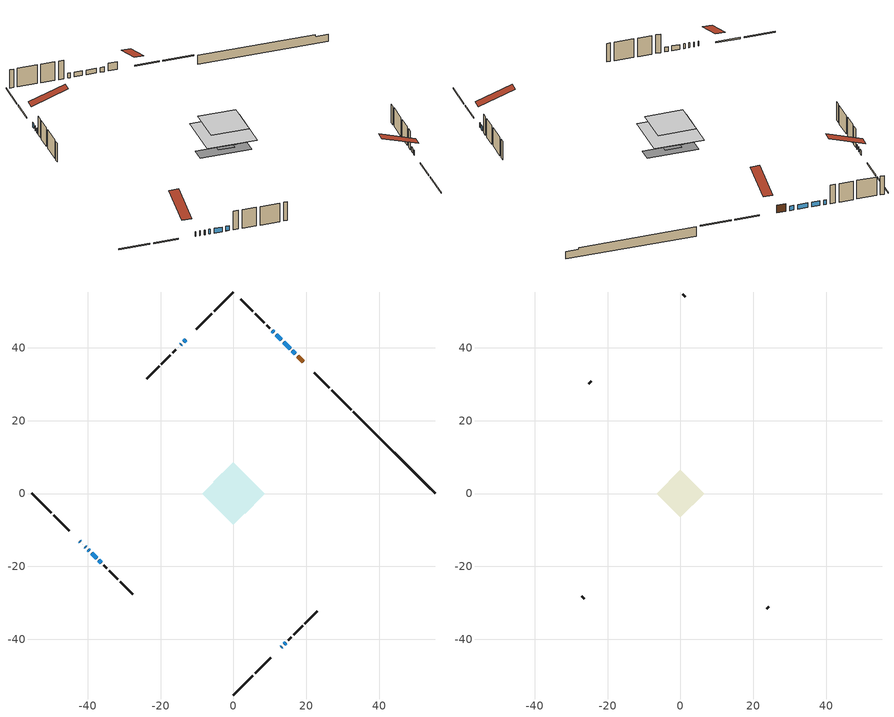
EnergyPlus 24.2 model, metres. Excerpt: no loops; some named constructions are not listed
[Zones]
conditioned space
 floor outside (Floor1 construction): -3.2,0 0,3.2 3.2,0 0,-3.2 z0.87
 floor adiabatic (AdiabaticFloorConstruction): -8.64,0 0,8.64 8.64,0 0,-8.64 z3.31
 floor foundation (Slab1 construction): -5.6,3.21 -3.21,5.6 5.6,-3.21 3.21,-5.6 z-1.53
 floor foundation (Slab2 construction): -2.87,0 0,2.87 2.87,0 0,-2.87 z0
 wall outside (RimJoist1 construction): 0,-55.36 5.31,-50.05 / -55.36,0 -50.05,-5.31 / 0,55.36 -5.31,50.05 / 32.28,23.07 26.98,28.38 z0.87:1.17
 wall outside (RimJoist2 construction): 5.96,-49.39 10.17,-45.19 / -49.39,-5.96 -45.19,-10.17 / -5.96,49.39 -10.17,45.19 / 26.32,29.04 22.12,33.24 z0.87:1.17
 wall outside (AdiabaticWallConstruction 1): 19.13,36.22 17.58,37.77 z0.87:2.9
 wall outside (AdiabaticWallConstruction): -42.2,-13.15 -42.13,-13.22 / -41.48,-13.88 -41.37,-13.99 / -40.71,-14.64 -40.56,-14.8 / -13.15,42.2 -13.64,41.72 / -14.29,41.06 -14.46,40.89 / 16.93,38.43 16.19,39.17 / -15.12,40.24 -15.21,40.15 / 13.15,-42.2 13.24,-42.11 / -39.9,-15.45 -39.63,-15.73 / 15.53,39.83 13.79,41.56 / 13.14,42.22 11.74,43.62 / -38.97,-16.38 -37.62,-17.73 / 13.9,-41.46 14.37,-40.98 / 11.08,44.28 10.59,44.76 / -36.97,-18.39 -36.36,-19 z0.87:2.09
 wall outside (Wall1 construction): 15.03,-40.33 15.89,-39.47 / -35.7,-19.65 -34.84,-20.52 / -15.86,39.49 -16.73,38.63 / 9.94,45.42 9.08,46.28 z0.87:5.75
 wall outside (Wall2 construction): 16.55,-38.81 18.97,-36.39 / -34.18,-21.17 -31.76,-23.59 / -17.38,37.97 -19.8,35.55 / 8.42,46.94 6,49.36 z0.87:5.75
 wall outside (Wall3 construction): 19.62,-35.73 23.01,-32.35 / -31.11,-24.25 -27.72,-27.63 / -20.46,34.9 -23.84,31.51 / 5.34,50.01 1.96,53.4 z0.87:5.75
 wall foundation (FoundationWall1 construction): 32.94,22.41,-1.53 32.94,22.41,0.87 53.11,2.24,0.87 53.11,2.24,0.37 55.36,0,0.37 55.36,0,-1.53
 window (WindowConstruction 10): -42.2,-13.15 -42.13,-13.22 z0.87:2.09
 window (WindowConstruction 6): -41.48,-13.88 -41.37,-13.99 z0.87:2.09
 window (WindowConstruction 7): -40.71,-14.64 -40.56,-14.8 z0.87:2.09
 window (WindowConstruction 8): -13.15,42.2 -13.64,41.72 z0.87:2.09
 window (WindowConstruction 9): -14.29,41.06 -14.46,40.89 z0.87:2.09
 window (WindowConstruction 12): 16.93,38.43 16.19,39.17 z0.87:2.09
 window (WindowConstruction 13): -15.12,40.24 -15.21,40.15 z0.87:2.09
 window (WindowConstruction 14): 13.15,-42.2 13.24,-42.11 z0.87:2.09
 window (WindowConstruction 11): -39.9,-15.45 -39.63,-15.73 z0.87:2.09
 window (WindowConstruction): 15.53,39.83 13.79,41.56 z0.87:2.09
 window (WindowConstruction 1): 13.14,42.22 11.74,43.62 z0.87:2.09
 window (WindowConstruction 2): -38.97,-16.38 -37.63,-17.73 z0.87:2.09
 window (WindowConstruction 3): 13.9,-41.46 14.37,-40.98 z0.87:2.09
 window (WindowConstruction 4): 11.08,44.28 10.59,44.76 z0.87:2.09
 window (WindowConstruction 5): -36.97,-18.39 -36.36,-19 z0.87:2.09
 door (Door): 19.13,36.22 17.58,37.77 z0.87:2.9
 ceiling adiabatic (AdiabaticFloorConstruction): 0,-8.64 8.64,0 0,8.64 -8.64,0 z3.31
attic - vented
 floor to conditioned space (Floor2 construction Reversed): -6.52,0 0,6.52 6.52,0 0,-6.52 z5.75
 wall outside (Wall4 construction): 23.67,-31.69 24.31,-31.05 / -27.06,-28.29 -26.42,-28.93 / -24.5,30.85 -25.14,30.21 / 1.3,54.06 0.66,54.7 z0.87:5.75
 roof outside (Roof1 construction): 12.5,-42.86,5.75 6.15,-36.51,8.74 4.48,-38.18,8.74 10.82,-44.53,5.75; -42.86,-12.5,5.75 -36.51,-6.15,8.74 -38.18,-4.48,8.74 -44.53,-10.82,5.75; -12.5,42.86,5.75 -6.15,36.51,8.74 -4.48,38.18,8.74 -10.82,44.53,5.75; 19.79,35.57,5.75 13.44,29.22,8.74 15.11,27.55,8.74 21.46,33.9,5.75
[Material] Roughness=Rough; Thermal Absorptance=0.9
Name | Thickness {m} | Conductivity {W/m-K} | Density {kg/m3} | Specific Heat {J/kg-K} | Solar Absorptance | Visible Absorptance
ceiling loosefill ins | 0.169333 | 0.0480833 | 16.02 | 1046.75 | 0.7 | 0.7
ceiling stud and cavity | 0.1397 | 0.129424 | 65.682 | 1177.47 | 0.7 | 0.7
gypsum board | 0.0127 | 0.160291 | 801 | 837.4 | 0.6 | 0.6
[Construction]
Floor2 construction: ceiling loosefill ins, ceiling stud and cavity, gypsum board
[EnergyManagementSystem:Program]
fridge_schedule_program: Set Tin = fridge_tin_s*(9.0/5.0)+32.0; Set fridge_schedule_act = 0; If (Hour == 0); Set fridge_schedule_act = (-0.487+0.019*Tin); ElseIf (Hour == 1); Set fridge_schedule_act = (-0.34+0.016*Tin); ElseIf (Hour == 2); Set fridge_schedule_act = (-0.37+0.017*Tin); ElseIf (Hour == 3); Set fridge_schedule_act = (-0.361+0.016*Tin); ElseIf (Hour == 4); Set fridge_schedule_act = (-0.515+0.018*Tin); ElseIf (Hour == 5); Set fridge_schedule_act = (-0.684+0.021*Tin); ElseIf (Hour == 6); Set fridge_schedule_act = (-0.471+0.019*Tin); ElseIf (Hour == 7); Set fridge_schedule_act = (-0.159+0.015*Tin); ElseIf (Hour == 8); Set fridge_schedule_act = (-0.079+0.015*Tin); ElseIf (Hour == 9); Set fridge_schedule_act = (-0.417+0.019*Tin); ElseIf (Hour == 10); Set fridge_schedule_act = (-0.411+0.018*Tin); ElseIf (Hour == 11); Set fridge_schedule_act = (-0.386+0.018*Tin); ElseIf (Hour == 12); Set fridge_schedule_act = (-0.24+0.016*Tin); ElseIf (Hour == 13); Set fridge_schedule_act = (-0.314+0.017*Tin); ElseIf (Hour == 14); Set fridge_schedule_act = (-0.16+0.015*Tin); ElseIf (Hour == 15); Set fridge_schedule_act = (-0.121+0.015*Tin); ElseIf (Hour == 16); Set fridge_schedule_act = (-0.469+0.02*Tin); ElseIf (Hour == 17); Set fridge_schedule_act = (-0.412+0.02*Tin); ElseIf (Hour == 18); Set fridge_schedule_act = (-0.091+0.017*Tin); ElseIf (Hour == 19); Set fridge_schedule_act = (0.077+0.014*Tin); ElseIf (Hour == 20); Set fridge_schedule_act = (-0.118+0.016*Tin); ElseIf (Hour == 21); Set fridge_schedule_act = (-0.247+0.017*Tin); ElseIf (Hour == 22); Set fridge_schedule_act = (-0.445+0.019*Tin); ElseIf (Hour == 23); Set fridge_schedule_act = (-0.544+0.02*Tin); EndIf
infil_program: Set p_m = 0.14; Set p_s = 0.22; Set s_m = 270; Set s_s = 370; Set z_m = 9.99744; Set z_s = 5.020870977343942; Set f_t = (((s_m/z_m)^p_m)*((z_s/s_s)^p_s)); Set Tdiff = tin_s-tout_s; Set dT = @Abs Tdiff; Set c = 0.0553; Set Cs = 0.0963; Set Cw = 0.149; Set n = 0.65; Set sft = (f_t*0.54); Set temp1 = ((c*Cw)*((sft*site_vw_s)^(2*n)))^2; Set Qinf = (((c*Cs*(dT^n))^2)+temp1)^0.5; Set Qinf = (@Max Qinf 0); Set mech_vent_house_fan_sensible_load_act = 0.0; Set mech_vent_house_fan_latent_load_act = 0.0; Set OASupInPb = out_pb_s; Set OASupInTemp = tout_s; Set OASupInW = out_wt_s; Set OASupRho = (@RhoAirFnPbTdbW OASupInPb OASupInTemp OASupInW); Set OASupCp = (@CpAirFnW OASupInW); Set OASupInEnth = (@HFnTdbW OASupInTemp OASupInW); Set ZoneTemp = tin_s; Set ZoneW = win_s; Set ZoneCp = (@CpAirFnW ZoneW); Set ZoneAirEnth = (@HFnTdbW ZoneTemp ZoneW); Set mech_vent_house_fan_cfis_act = 0.0; Set QWHV_cfis_sup = 0.0; Set QWHV_cfis_suppl_sup = 0.0; Set QWHV_cfis_suppl_exh = 0.0; Set Qrange = 0; Set Qrange = Qrange + 0.075 * mech_vent_range_fan_0_sch_s; Set Qbath = 0; Set Qbath = Qbath + 0.066 * mech_vent_bath_fan_0_sch_s; Set Qbath = Qbath + 0.066 * mech_vent_bath_fan_1_sch_s; Set Qbath = Qbath + 0.066 * mech_vent_bath_fan_2_sch_s; Set Qdryer = 0; Set Qdryer = Qdryer + 0.00308 * clothes_dryer_exhaust_0_sch_s; Set QWHV_sup = 0.0; Set QWHV_exh = 0.0; Set Qsupply = QWHV_sup + QWHV_cfis_sup + QWHV_cfis_suppl_sup; Set Qexhaust = Qrange + Qbath + Qdryer + QWHV_exh + QWHV_cfis_suppl_exh; Set Qfan = (@Max Qexhaust Qsupply); Set Qducts = 0; If Qducts < 0; Set Qsupply = Qsupply - Qducts; Else; Set Qexhaust = Qexhaust + Qducts; EndIf; Set Qfan_with_ducts = (@Max Qexhaust Qsupply); Set Qimb = (@Abs (Qsupply - Qexhaust)); If Qinf + Qimb > 0; Set Qtot = Qfan_with_ducts + (Qinf^2) / (Qinf + Qimb); Else; Set Qtot = Qfan_with_ducts; EndIf; Set Qinf_adj = Qtot - Qfan; Set infil_flow_act = Qinf_adj; Set infil_program_Qinf = Qinf_adj; Set infil_program_Qfan = Qfan; Set Qload = Qfan; Set Effectiveness_Sens = 0.0; Set Effectiveness_Lat = 0.0; Set Fan_MFR = Qload * OASupRho; Set ZoneInEnth = OASupInEnth; Set ZoneInTemp = OASupInTemp; Set FanTotalToCond = Fan_MFR * (ZoneInEnth - ZoneAirEnth); Set FanSensToCond = Fan_MFR * ZoneCp * (ZoneInTemp - ZoneTemp); Set FanLatToCond = FanTotalToCond - FanSensToCond; Set mech_vent_house_fan_sensible_load_act = mech_vent_house_fan_sensible_load_act + FanSensToCond; Set mech_vent_house_fan_latent_load_act = mech_vent_house_fan_latent_load_act + FanLatToCond
natural_vent_program: Set Tin = tin_s; Set Tout = tout_s; Set Wout = out_wt_s; Set Pbar = out_pb_s; Set Phiout = (@RhFnTdbWPb Tout Wout Pbar); Set MaxHR = 0.0115; Set Tnvsp = (htg_sp_s + clg_sp_s) / 2; Set NVavail = natural_vent_s; Set ClgSsnAvail = cool_season; Set Qnv = 0; Set Qwhf = 0; Set whole_house_fan_mix_act = 0; Set whole_house_fan_act = 0; If ((Wout < MaxHR) && (Tin > Tout) && (Tin > Tnvsp) && (ClgSsnAvail > 0)); Set WHF_Flow = 0; Set Adj = (Tin-Tnvsp)/(Tin-Tout); Set Adj = (@Min Adj 1); Set Adj = (@Max Adj 0); If (WHF_Flow > 0); Set Qwhf = WHF_Flow*Adj; Set whole_house_fan_mix_act = WHF_Flow*Adj; Set WHF_W = 0; Set whole_house_fan_act = WHF_W*Adj; ElseIf (NVavail > 0); Set NVArea = 0.0; Set Cs = 0.00018467036813072106; Set Cw = 3.181227535464022e-05; Set Tdiff = Tin-Tout; Set dT = (@Abs Tdiff); Set Vwind = site_vw_s; Set SGNV = NVArea*Adj*((((Cs*dT)+(Cw*(Vwind^2)))^0.5)/1000); Set MaxNV = 2.6350005622464003; Set Qnv = (@Min SGNV MaxNV); EndIf; EndIf; Set natural_vent_flow_act = Qnv; Set whole_house_fan_flow_act = Qwhf; Set natural_vent_program_Qnv = Qnv; Set natural_vent_program_Qwhf = Qwhf
total_airflows_program: Set total_infil_flow_rate = 0; Set total_mechvent_flow_rate = 0; Set total_natvent_flow_rate = 0; Set total_whf_flow_rate = 0; Set total_infil_flow_rate = total_infil_flow_rate + (infil_program_Qinf * 1); Set total_mechvent_flow_rate = total_mechvent_flow_rate + (infil_program_Qfan * 1); Set total_natvent_flow_rate = total_natvent_flow_rate + (natural_vent_program_Qnv * 1); Set total_whf_flow_rate = total_whf_flow_rate + (natural_vent_program_Qwhf * 1)
total_loads_program: Set loads_htg_tot = 0; Set loads_clg_tot = 0; If htg_load_cond > 0; Set loads_htg_tot = loads_htg_tot + (htg_load_cond - clg_load_cond) * 1.0; EndIf; Set loads_htg_tot = (@Max loads_htg_tot 0); If clg_load_cond > 0; Set loads_clg_tot = loads_clg_tot + (clg_load_cond - htg_load_cond) * 1.0; EndIf; Set loads_clg_tot = (@Max loads_clg_tot 0)
unit_heater_supply_fan_disaggregate_program: Set unit_heater_supply_fan_primary_htg = 0; If unit_heater_htg_coil_s > 0; Set unit_heater_supply_fan_primary_htg = unit_heater_supply_fan_s; EndIf
unmet_hours_program: Set htg_unmet_hours = 0; Set clg_unmet_hours = 0; Set unit_htg_unmet_hours = 0; If ((DayOfYear >= 1) && (DayOfYear <= 365)); Set unit_htg_unmet_hours = unit_htg_unmet_hours + conditioned_space_htg_unmet_s; If unit_htg_unmet_hours > htg_unmet_hours; Set htg_unmet_hours = unit_htg_unmet_hours; EndIf; EndIf; Set unit_clg_unmet_hours = 0; If ((DayOfYear >= 1) && (DayOfYear <= 365)); Set unit_clg_unmet_hours = unit_clg_unmet_hours + conditioned_space_clg_unmet_s; If unit_clg_unmet_hours > clg_unmet_hours; Set clg_unmet_hours = unit_clg_unmet_hours; EndIf; EndIf
water_heater_EC_adj: If WarmupFlag == 0; Set dhw_e_cons = water_heater_energy + water_heater_on_cycle_parasitic + water_heater_off_cycle_parasitic; Set water_heater_ec_adj_act = 0.0 * dhw_e_cons / 1; EndIf
[EnergyManagementSystem:ProgramCallingManager]
central_ac_and_furnace_supply_fan_disaggregate_program_calling_manager: EndOfSystemTimestepBeforeHVACReporting; central_ac_and_furnace_supply_fan_disaggregate_program
central_ac_and_furnace_supply_fan_disaggregate_program_calling_manager 1: EndOfSystemTimestepBeforeHVACReporting; central_ac_and_furnace_supply_fan_disaggregate_program_1
component_loads_program_calling_manager: EndOfZoneTimestepAfterZoneReporting; component_loads_program
fridge_schedule_program_calling_manager: BeginZoneTimestepAfterInitHeatBalance; fridge_schedule_program
infil_program_calling_manager: BeginZoneTimestepAfterInitHeatBalance; infil_program
natural_vent_program_calling_manager: BeginZoneTimestepAfterInitHeatBalance; natural_vent_program
total_airflows_program_calling_manager: EndOfZoneTimestepAfterZoneReporting; total_airflows_program
total_loads_program_calling_manager: EndOfZoneTimestepAfterZoneReporting; total_loads_program
unit_heater_supply_fan_disaggregate_program_calling_manager: EndOfSystemTimestepBeforeHVACReporting; unit_heater_supply_fan_disaggregate_program
unmet_hours_program_calling_manager: EndOfZoneTimestepBeforeZoneReporting; unmet_hours_program
water_heater_EC_adj_ProgramManager: EndOfSystemTimestepBeforeHVACReporting; water_heater_EC_adj
[EnergyManagementSystem:OutputVariable] Type of Data in Variable=Summed
Name | EMS Variable | Update Frequency | EMS Program or Subroutine | Units
central ac and furnace supply fan disaggregate clg | central_ac_and_furnace_supply_fan_clg | SystemTimestep | central_ac_and_furnace_supply_fan_disaggregate_program | J
central ac and furnace supply fan disaggregate htg primary | central_ac_and_furnace_supply_fan_primary_htg | SystemTimestep | central_ac_and_furnace_supply_fan_disaggregate_program_1 | J
unit heater supply fan disaggregate htg primary | unit_heater_supply_fan_primary_htg | SystemTimestep | unit_heater_supply_fan_disaggregate_program | J
loads_htg_tot_peakload_outvar; loads_htg_tot_annual_outvar; Energy Management System Output Variable 1; Energy Management System Output Variable 45 | loads_htg_tot | ZoneTimestep | total_loads_program | J
loads_clg_tot_peakload_outvar; loads_clg_tot_annual_outvar; Energy Management System Output Variable 2; Energy Management System Output Variable 46 | loads_clg_tot | ZoneTimestep | total_loads_program | J
htg_unmet_hours_annual_outvar; Energy Management System Output Variable 3 | htg_unmet_hours | ZoneTimestep | unmet_hours_program | hr
clg_unmet_hours_annual_outvar; Energy Management System Output Variable 4 | clg_unmet_hours | ZoneTimestep | unmet_hours_program | hr
loads_htg_roofs_annual_outvar; Energy Management System Output Variable 5 | loads_htg_roofs | ZoneTimestep | component_loads_program | J
loads_htg_ceilings_annual_outvar; Energy Management System Output Variable 6 | loads_htg_ceilings | ZoneTimestep | component_loads_program | J
loads_htg_walls_annual_outvar; Energy Management System Output Variable 7 | loads_htg_walls | ZoneTimestep | component_loads_program | J
loads_htg_rim_joists_annual_outvar; Energy Management System Output Variable 8 | loads_htg_rim_joists | ZoneTimestep | component_loads_program | J
loads_htg_foundation_walls_annual_outvar; Energy Management System Output Variable 9 | loads_htg_foundation_walls | ZoneTimestep | component_loads_program | J
loads_htg_doors_annual_outvar; Energy Management System Output Variable 10 | loads_htg_doors | ZoneTimestep | component_loads_program | J
loads_htg_windows_conduction_annual_outvar; Energy Management System Output Variable 11 | loads_htg_windows_conduction | ZoneTimestep | component_loads_program | J
loads_htg_windows_solar_annual_outvar; Energy Management System Output Variable 12 | loads_htg_windows_solar | ZoneTimestep | component_loads_program | J
loads_htg_skylights_conduction_annual_outvar; Energy Management System Output Variable 13 | loads_htg_skylights_conduction | ZoneTimestep | component_loads_program | J
loads_htg_skylights_solar_annual_outvar; Energy Management System Output Variable 14 | loads_htg_skylights_solar | ZoneTimestep | component_loads_program | J
loads_htg_floors_annual_outvar; Energy Management System Output Variable 15 | loads_htg_floors | ZoneTimestep | component_loads_program | J
loads_htg_slabs_annual_outvar; Energy Management System Output Variable 16 | loads_htg_slabs | ZoneTimestep | component_loads_program | J
loads_htg_internal_mass_annual_outvar; Energy Management System Output Variable 17 | loads_htg_internal_mass | ZoneTimestep | component_loads_program | J
loads_htg_infil_annual_outvar; Energy Management System Output Variable 18 | loads_htg_infil | ZoneTimestep | component_loads_program | J
loads_htg_natvent_annual_outvar; Energy Management System Output Variable 19 | loads_htg_natvent | ZoneTimestep | component_loads_program | J
loads_htg_mechvent_annual_outvar; Energy Management System Output Variable 20 | loads_htg_mechvent | ZoneTimestep | component_loads_program | J
loads_htg_whf_annual_outvar; Energy Management System Output Variable 21 | loads_htg_whf | ZoneTimestep | component_loads_program | J
loads_htg_ducts_annual_outvar; Energy Management System Output Variable 22 | loads_htg_ducts | ZoneTimestep | component_loads_program | J
loads_htg_intgains_annual_outvar; Energy Management System Output Variable 23 | loads_htg_intgains | ZoneTimestep | component_loads_program | J
loads_htg_lighting_annual_outvar; Energy Management System Output Variable 24 | loads_htg_lighting | ZoneTimestep | component_loads_program | J
loads_clg_roofs_annual_outvar; Energy Management System Output Variable 25 | loads_clg_roofs | ZoneTimestep | component_loads_program | J
loads_clg_ceilings_annual_outvar; Energy Management System Output Variable 26 | loads_clg_ceilings | ZoneTimestep | component_loads_program | J
loads_clg_walls_annual_outvar; Energy Management System Output Variable 27 | loads_clg_walls | ZoneTimestep | component_loads_program | J
loads_clg_rim_joists_annual_outvar; Energy Management System Output Variable 28 | loads_clg_rim_joists | ZoneTimestep | component_loads_program | J
loads_clg_foundation_walls_annual_outvar; Energy Management System Output Variable 29 | loads_clg_foundation_walls | ZoneTimestep | component_loads_program | J
loads_clg_doors_annual_outvar; Energy Management System Output Variable 30 | loads_clg_doors | ZoneTimestep | component_loads_program | J
loads_clg_windows_conduction_annual_outvar; Energy Management System Output Variable 31 | loads_clg_windows_conduction | ZoneTimestep | component_loads_program | J
loads_clg_windows_solar_annual_outvar; Energy Management System Output Variable 32 | loads_clg_windows_solar | ZoneTimestep | component_loads_program | J
loads_clg_skylights_conduction_annual_outvar; Energy Management System Output Variable 33 | loads_clg_skylights_conduction | ZoneTimestep | component_loads_program | J
loads_clg_skylights_solar_annual_outvar; Energy Management System Output Variable 34 | loads_clg_skylights_solar | ZoneTimestep | component_loads_program | J
loads_clg_floors_annual_outvar; Energy Management System Output Variable 35 | loads_clg_floors | ZoneTimestep | component_loads_program | J
loads_clg_slabs_annual_outvar; Energy Management System Output Variable 36 | loads_clg_slabs | ZoneTimestep | component_loads_program | J
loads_clg_internal_mass_annual_outvar; Energy Management System Output Variable 37 | loads_clg_internal_mass | ZoneTimestep | component_loads_program | J
loads_clg_infil_annual_outvar; Energy Management System Output Variable 38 | loads_clg_infil | ZoneTimestep | component_loads_program | J
loads_clg_natvent_annual_outvar; Energy Management System Output Variable 39 | loads_clg_natvent | ZoneTimestep | component_loads_program | J
loads_clg_mechvent_annual_outvar; Energy Management System Output Variable 40 | loads_clg_mechvent | ZoneTimestep | component_loads_program | J
loads_clg_whf_annual_outvar; Energy Management System Output Variable 41 | loads_clg_whf | ZoneTimestep | component_loads_program | J
loads_clg_ducts_annual_outvar; Energy Management System Output Variable 42 | loads_clg_ducts | ZoneTimestep | component_loads_program | J
loads_clg_intgains_annual_outvar; Energy Management System Output Variable 43 | loads_clg_intgains | ZoneTimestep | component_loads_program | J
loads_clg_lighting_annual_outvar; Energy Management System Output Variable 44 | loads_clg_lighting | ZoneTimestep | component_loads_program | J
[Schedule:Day:Interval]
interior lighting schedule day: No, 01:00, 0.108182, 04:00, 0.0901515, 05:00, 0.0991667, 06:00, 0.162273, 07:00, 0.270455, 08:00, 0.342576, 10:00, 0.369621, 11:00, 0.351591, 12:00, 0.333561, 13:00, 0.324545, 14:00, 0.31553, 15:00, 0.333561, 16:00, 0.369621, 17:00, 0.450758, 18:00, 0.585985, 19:00, 0.775303, 20:00, 0.955606, 21:00, 0.991667, 22:00, 0.712197, 23:00, 0.360606, 24:00, 0.162273
interior lighting schedule day 1: No, 01:00, 0.100909, 04:00, 0.0840909, 05:00, 0.0925, 06:00, 0.151364, 07:00, 0.252273, 08:00, 0.319545, 10:00, 0.344773, 11:00, 0.327955, 12:00, 0.311136, 13:00, 0.302727, 14:00, 0.294318, 15:00, 0.311136, 16:00, 0.344773, 17:00, 0.420455, 18:00, 0.546591, 19:00, 0.723182, 20:00, 0.891364, 21:00, 0.925, 22:00, 0.664318, 23:00, 0.336364, 24:00, 0.151364
interior lighting schedule day 2: No, 01:00, 0.0927273, 04:00, 0.0772727, 05:00, 0.085, 06:00, 0.139091, 07:00, 0.231818, 08:00, 0.293636, 10:00, 0.316818, 11:00, 0.301364, 12:00, 0.285909, 13:00, 0.278182, 14:00, 0.270455, 15:00, 0.285909, 16:00, 0.316818, 17:00, 0.386364, 18:00, 0.502273, 19:00, 0.664545, 20:00, 0.819091, 21:00, 0.85, 22:00, 0.610455, 23:00, 0.309091, 24:00, 0.139091
interior lighting schedule day 3: No, 01:00, 0.0845455, 04:00, 0.0704545, 05:00, 0.0775, 06:00, 0.126818, 07:00, 0.211364, 08:00, 0.267727, 10:00, 0.288864, 11:00, 0.274773, 12:00, 0.260682, 13:00, 0.253636, 14:00, 0.246591, 15:00, 0.260682, 16:00, 0.288864, 17:00, 0.352273, 18:00, 0.457955, 19:00, 0.605909, 20:00, 0.746818, 21:00, 0.775, 22:00, 0.556591, 23:00, 0.281818, 24:00, 0.126818
interior lighting schedule day 4: No, 01:00, 0.0763636, 04:00, 0.0636364, 05:00, 0.07, 06:00, 0.114545, 07:00, 0.190909, 08:00, 0.241818, 10:00, 0.260909, 11:00, 0.248182, 12:00, 0.235455, 13:00, 0.229091, 14:00, 0.222727, 15:00, 0.235455, 16:00, 0.260909, 17:00, 0.318182, 18:00, 0.413636, 19:00, 0.547273, 20:00, 0.674545, 21:00, 0.7, 22:00, 0.502727, 23:00, 0.254545, 24:00, 0.114545
interior lighting schedule day 5: No, 01:00, 0.0727273, 04:00, 0.0606061, 05:00, 0.0666667, 06:00, 0.109091, 07:00, 0.181818, 08:00, 0.230303, 10:00, 0.248485, 11:00, 0.236364, 12:00, 0.224242, 13:00, 0.218182, 14:00, 0.212121, 15:00, 0.224242, 16:00, 0.248485, 17:00, 0.30303, 18:00, 0.393939, 19:00, 0.521212, 20:00, 0.642424, 21:00, 0.666667, 22:00, 0.478788, 23:00, 0.242424, 24:00, 0.109091
interior lighting schedule day 6: No, 01:00, 0.0745455, 04:00, 0.0621212, 05:00, 0.0683333, 06:00, 0.111818, 07:00, 0.186364, 08:00, 0.236061, 10:00, 0.254697, 11:00, 0.242273, 12:00, 0.229848, 13:00, 0.223636, 14:00, 0.217424, 15:00, 0.229848, 16:00, 0.254697, 17:00, 0.310606, 18:00, 0.403788, 19:00, 0.534242, 20:00, 0.658485, 21:00, 0.683333, 22:00, 0.490758, 23:00, 0.248485, 24:00, 0.111818
interior lighting schedule day 7: No, 01:00, 0.08, 04:00, 0.0666667, 05:00, 0.0733333, 06:00, 0.12, 07:00, 0.2, 08:00, 0.253333, 10:00, 0.273333, 11:00, 0.26, 12:00, 0.246667, 13:00, 0.24, 14:00, 0.233333, 15:00, 0.246667, 16:00, 0.273333, 17:00, 0.333333, 18:00, 0.433333, 19:00, 0.573333, 20:00, 0.706667, 21:00, 0.733333, 22:00, 0.526667, 23:00, 0.266667, 24:00, 0.12
interior lighting schedule day 8: No, 01:00, 0.0890909, 04:00, 0.0742424, 05:00, 0.0816667, 06:00, 0.133636, 07:00, 0.222727, 08:00, 0.282121, 10:00, 0.304394, 11:00, 0.289545, 12:00, 0.274697, 13:00, 0.267273, 14:00, 0.259848, 15:00, 0.274697, 16:00, 0.304394, 17:00, 0.371212, 18:00, 0.482576, 19:00, 0.638485, 20:00, 0.78697, 21:00, 0.816667, 22:00, 0.586515, 23:00, 0.29697, 24:00, 0.133636
interior lighting schedule day 9: No, 01:00, 0.0972727, 04:00, 0.0810606, 05:00, 0.0891667, 06:00, 0.145909, 07:00, 0.243182, 08:00, 0.30803, 10:00, 0.332348, 11:00, 0.316136, 12:00, 0.299924, 13:00, 0.291818, 14:00, 0.283712, 15:00, 0.299924, 16:00, 0.332348, 17:00, 0.405303, 18:00, 0.526894, 19:00, 0.697121, 20:00, 0.859242, 21:00, 0.891667, 22:00, 0.640379, 23:00, 0.324242, 24:00, 0.145909
interior lighting schedule day 10: No, 01:00, 0.105455, 04:00, 0.0878788, 05:00, 0.0966667, 06:00, 0.158182, 07:00, 0.263636, 08:00, 0.333939, 10:00, 0.360303, 11:00, 0.342727, 12:00, 0.325152, 13:00, 0.316364, 14:00, 0.307576, 15:00, 0.325152, 16:00, 0.360303, 17:00, 0.439394, 18:00, 0.571212, 19:00, 0.755758, 20:00, 0.931515, 21:00, 0.966667, 22:00, 0.694242, 23:00, 0.351515, 24:00, 0.158182
interior lighting schedule day 11: No, 01:00, 0.109091, 04:00, 0.0909091, 05:00, 0.1, 06:00, 0.163636, 07:00, 0.272727, 08:00, 0.345455, 10:00, 0.372727, 11:00, 0.354545, 12:00, 0.336364, 13:00, 0.327273, 14:00, 0.318182, 15:00, 0.336364, 16:00, 0.372727, 17:00, 0.454545, 18:00, 0.590909, 19:00, 0.781818, 20:00, 0.963636, 21:00, 1, 22:00, 0.718182, 23:00, 0.363636, 24:00, 0.163636
interior lighting schedule default day; occupants schedule default day; clothes dryer schedule default day; cooking range schedule default day; mech vent bath fan 0 schedule default day; mech vent bath fan 1 schedule default day; mech vent bath fan 2 schedule default day; mech vent range fan 0 schedule default day; misc plug loads schedule default day; general water use schedule default day; clothes dryer exhaust 0 schedule default day; cooling season schedule day; cooling season schedule day 2; cooling season schedule default day; exterior lighting schedule default day; natural vent schedule default day: No, 24:00, 0
occupants schedule day: No, 05:00, 0.426829, 06:00, 0.719512, 07:00, 1, 08:00, 0.670732, 09:00, 0.329268, 14:00, 0.170732, 15:00, 0.231707, 16:00, 0.329268, 17:00, 0.5, 18:00, 0.670732, 19:00, 0.829268, 21:00, 1, 22:00, 0.853659, 23:00, 0.646341, 24:00, 0.426829
clothes dryer schedule day; clothes dryer exhaust 0 schedule day: No, 01:00, 0.123457, 02:00, 0.0740741, 03:00, 0.0493827, 04:00, 0.0246914, 05:00, 0.0493827, 06:00, 0.0740741, 07:00, 0.197531, 08:00, 0.395062, 09:00, 0.592593, 10:00, 0.839506, 11:00, 0.962963, 12:00, 1, 13:00, 0.91358, 14:00, 0.82716, 15:00, 0.716049, 16:00, 0.753086, 17:00, 0.679012, 18:00, 0.666667, 20:00, 0.62963, 21:00, 0.641975, 22:00, 0.666667, 23:00, 0.54321, 24:00, 0.296296
cooking range schedule day: No, 05:00, 0.0597015, 06:00, 0.11194, 07:00, 0.171642, 08:00, 0.291045, 11:00, 0.343284, 12:00, 0.402985, 13:00, 0.462687, 14:00, 0.343284, 15:00, 0.291045, 16:00, 0.402985, 17:00, 0.567164, 18:00, 1, 19:00, 0.850746, 20:00, 0.432836, 21:00, 0.291045, 22:00, 0.231343, 23:00, 0.171642, 24:00, 0.11194
mech vent bath fan 0 schedule day; mech vent bath fan 1 schedule day; mech vent bath fan 2 schedule day: No, 07:00, 0, 08:00, 1, 09:00, 0.2, 24:00, 0
mech vent range fan 0 schedule day: No, 18:00, 0, 19:00, 1, 20:00, 0.2, 24:00, 0
misc plug loads schedule day: No, 06:00, 0.705882, 07:00, 0.745098, 08:00, 0.803922, 15:00, 0.823529, 16:00, 0.862745, 17:00, 0.921569, 18:00, 0.980392, 19:00, 1, 20:00, 0.980392, 21:00, 0.941176, 22:00, 0.862745, 23:00, 0.784314, 24:00, 0.72549
general water use schedule day: No, 01:00, 0.315068, 03:00, 0.287671, 04:00, 0.342466, 05:00, 0.369863, 06:00, 0.520548, 07:00, 0.60274, 08:00, 0.534247, 10:00, 0.506849, 11:00, 0.465753, 14:00, 0.479452, 15:00, 0.534247, 16:00, 0.589041, 17:00, 0.69863, 18:00, 0.876712, 19:00, 0.890411, 20:00, 0.986301, 21:00, 1, 22:00, 0.863014, 23:00, 0.616438, 24:00, 0.465753
cooling season schedule day 1: No, 24:00, 1
exterior lighting schedule day: No, 01:00, 0.566667, 03:00, 0.524167, 05:00, 0.495833, 06:00, 0.5525, 07:00, 0.623333, 08:00, 0.580833, 09:00, 0.439167, 10:00, 0.354167, 12:00, 0.34, 13:00, 0.354167, 14:00, 0.396667, 15:00, 0.425, 16:00, 0.495833, 17:00, 0.623333, 18:00, 0.793333, 19:00, 0.906667, 20:00, 0.963333, 21:00, 0.991667, 22:00, 0.920833, 23:00, 0.793333, 24:00, 0.665833
exterior lighting schedule day 1: No, 01:00, 0.528571, 03:00, 0.488929, 05:00, 0.4625, 06:00, 0.515357, 07:00, 0.581429, 08:00, 0.541786, 09:00, 0.409643, 10:00, 0.330357, 12:00, 0.317143, 13:00, 0.330357, 14:00, 0.37, 15:00, 0.396429, 16:00, 0.4625, 17:00, 0.581429, 18:00, 0.74, 19:00, 0.845714, 20:00, 0.898571, 21:00, 0.925, 22:00, 0.858929, 23:00, 0.74, 24:00, 0.621071
exterior lighting schedule day 10: No, 01:00, 0.552381, 03:00, 0.510952, 05:00, 0.483333, 06:00, 0.538571, 07:00, 0.607619, 08:00, 0.56619, 09:00, 0.428095, 10:00, 0.345238, 12:00, 0.331429, 13:00, 0.345238, 14:00, 0.386667, 15:00, 0.414286, 16:00, 0.483333, 17:00, 0.607619, 18:00, 0.773333, 19:00, 0.88381, 20:00, 0.939048, 21:00, 0.966667, 22:00, 0.897619, 23:00, 0.773333, 24:00, 0.649048
exterior lighting schedule day 11: No, 01:00, 0.571429, 03:00, 0.528571, 05:00, 0.5, 06:00, 0.557143, 07:00, 0.628571, 08:00, 0.585714, 09:00, 0.442857, 10:00, 0.357143, 12:00, 0.342857, 13:00, 0.357143, 14:00, 0.4, 15:00, 0.428571, 16:00, 0.5, 17:00, 0.628571, 18:00, 0.8, 19:00, 0.914286, 20:00, 0.971429, 21:00, 1, 22:00, 0.928571, 23:00, 0.8, 24:00, 0.671429
exterior lighting schedule day 2: No, 01:00, 0.485714, 03:00, 0.449286, 05:00, 0.425, 06:00, 0.473571, 07:00, 0.534286, 08:00, 0.497857, 09:00, 0.376429, 10:00, 0.303571, 12:00, 0.291429, 13:00, 0.303571, 14:00, 0.34, 15:00, 0.364286, 16:00, 0.425, 17:00, 0.534286, 18:00, 0.68, 19:00, 0.777143, 20:00, 0.825714, 21:00, 0.85, 22:00, 0.789286, 23:00, 0.68, 24:00, 0.570714
exterior lighting schedule day 3: No, 01:00, 0.442857, 03:00, 0.409643, 05:00, 0.3875, 06:00, 0.431786, 07:00, 0.487143, 08:00, 0.453929, 09:00, 0.343214, 10:00, 0.276786, 12:00, 0.265714, 13:00, 0.276786, 14:00, 0.31, 15:00, 0.332143, 16:00, 0.3875, 17:00, 0.487143, 18:00, 0.62, 19:00, 0.708571, 20:00, 0.752857, 21:00, 0.775, 22:00, 0.719643, 23:00, 0.62, 24:00, 0.520357
exterior lighting schedule day 4: No, 01:00, 0.4, 03:00, 0.37, 05:00, 0.35, 06:00, 0.39, 07:00, 0.44, 08:00, 0.41, 09:00, 0.31, 10:00, 0.25, 12:00, 0.24, 13:00, 0.25, 14:00, 0.28, 15:00, 0.3, 16:00, 0.35, 17:00, 0.44, 18:00, 0.56, 19:00, 0.64, 20:00, 0.68, 21:00, 0.7, 22:00, 0.65, 23:00, 0.56, 24:00, 0.47
exterior lighting schedule day 5: No, 01:00, 0.380952, 03:00, 0.352381, 05:00, 0.333333, 06:00, 0.371429, 07:00, 0.419048, 08:00, 0.390476, 09:00, 0.295238, 10:00, 0.238095, 12:00, 0.228571, 13:00, 0.238095, 14:00, 0.266667, 15:00, 0.285714, 16:00, 0.333333, 17:00, 0.419048, 18:00, 0.533333, 19:00, 0.609524, 20:00, 0.647619, 21:00, 0.666667, 22:00, 0.619048, 23:00, 0.533333, 24:00, 0.447619
exterior lighting schedule day 6: No, 01:00, 0.390476, 03:00, 0.36119, 05:00, 0.341667, 06:00, 0.380714, 07:00, 0.429524, 08:00, 0.400238, 09:00, 0.302619, 10:00, 0.244048, 12:00, 0.234286, 13:00, 0.244048, 14:00, 0.273333, 15:00, 0.292857, 16:00, 0.341667, 17:00, 0.429524, 18:00, 0.546667, 19:00, 0.624762, 20:00, 0.66381, 21:00, 0.683333, 22:00, 0.634524, 23:00, 0.546667, 24:00, 0.45881
exterior lighting schedule day 7: No, 01:00, 0.419048, 03:00, 0.387619, 05:00, 0.366667, 06:00, 0.408571, 07:00, 0.460952, 08:00, 0.429524, 09:00, 0.324762, 10:00, 0.261905, 12:00, 0.251429, 13:00, 0.261905, 14:00, 0.293333, 15:00, 0.314286, 16:00, 0.366667, 17:00, 0.460952, 18:00, 0.586667, 19:00, 0.670476, 20:00, 0.712381, 21:00, 0.733333, 22:00, 0.680952, 23:00, 0.586667, 24:00, 0.492381
exterior lighting schedule day 8: No, 01:00, 0.466667, 03:00, 0.431667, 05:00, 0.408333, 06:00, 0.455, 07:00, 0.513333, 08:00, 0.478333, 09:00, 0.361667, 10:00, 0.291667, 12:00, 0.28, 13:00, 0.291667, 14:00, 0.326667, 15:00, 0.35, 16:00, 0.408333, 17:00, 0.513333, 18:00, 0.653333, 19:00, 0.746667, 20:00, 0.793333, 21:00, 0.816667, 22:00, 0.758333, 23:00, 0.653333, 24:00, 0.548333
exterior lighting schedule day 9: No, 01:00, 0.509524, 03:00, 0.47131, 05:00, 0.445833, 06:00, 0.496786, 07:00, 0.560476, 08:00, 0.522262, 09:00, 0.394881, 10:00, 0.318452, 12:00, 0.305714, 13:00, 0.318452, 14:00, 0.356667, 15:00, 0.382143, 16:00, 0.445833, 17:00, 0.560476, 18:00, 0.713333, 19:00, 0.815238, 20:00, 0.86619, 21:00, 0.891667, 22:00, 0.827976, 23:00, 0.713333, 24:00, 0.59869
[Schedule:Week:Daily]
clothes dryer exhaust 0 schedule Week Rule - Jan1-Dec31: clothes dryer exhaust 0 schedule day, clothes dryer exhaust 0 schedule day, clothes dryer exhaust 0 schedule day, clothes dryer exhaust 0 schedule day, clothes dryer exhaust 0 schedule day, clothes dryer exhaust 0 schedule day, clothes dryer exhaust 0 schedule day, clothes dryer exhaust 0 schedule default day, clothes dryer exhaust 0 schedule default day, clothes dryer exhaust 0 schedule default day, clothes dryer exhaust 0 schedule default day, clothes dryer exhaust 0 schedule default day
cooling season schedule Week Rule - Jan1-May26: cooling season schedule day, cooling season schedule day, cooling season schedule day, cooling season schedule day, cooling season schedule day, cooling season schedule day, cooling season schedule day, cooling season schedule default day, cooling season schedule default day, cooling season schedule default day, cooling season schedule default day, cooling season schedule default day
cooling season schedule Week Rule - May27-Jun2: cooling season schedule day, cooling season schedule day, cooling season schedule day, cooling season schedule day, cooling season schedule day, cooling season schedule day 1, cooling season schedule day 1, cooling season schedule default day, cooling season schedule default day, cooling season schedule default day, cooling season schedule default day, cooling season schedule default day
cooling season schedule Week Rule - Jun3-Sep29: cooling season schedule day 1, cooling season schedule day 1, cooling season schedule day 1, cooling season schedule day 1, cooling season schedule day 1, cooling season schedule day 1, cooling season schedule day 1, cooling season schedule default day, cooling season schedule default day, cooling season schedule default day, cooling season schedule default day, cooling season schedule default day
cooling season schedule Week Rule - Sep30-Oct6: cooling season schedule day 1, cooling season schedule day 2, cooling season schedule day 2, cooling season schedule day 2, cooling season schedule day 2, cooling season schedule day 2, cooling season schedule day 2, cooling season schedule default day, cooling season schedule default day, cooling season schedule default day, cooling season schedule default day, cooling season schedule default day
cooling season schedule Week Rule - Oct7-Dec31: cooling season schedule day 2, cooling season schedule day 2, cooling season schedule day 2, cooling season schedule day 2, cooling season schedule day 2, cooling season schedule day 2, cooling season schedule day 2, cooling season schedule default day, cooling season schedule default day, cooling season schedule default day, cooling season schedule default day, cooling season schedule default day
exterior lighting schedule Week Rule - Sep2-Sep29: exterior lighting schedule day 8, exterior lighting schedule day 8, exterior lighting schedule day 8, exterior lighting schedule day 8, exterior lighting schedule day 8, exterior lighting schedule day 8, exterior lighting schedule day 8, exterior lighting schedule default day, exterior lighting schedule default day, exterior lighting schedule default day, exterior lighting schedule default day, exterior lighting schedule default day
exterior lighting schedule Week Rule - Sep30-Oct6: exterior lighting schedule day 8, exterior lighting schedule day 9, exterior lighting schedule day 9, exterior lighting schedule day 9, exterior lighting schedule day 9, exterior lighting schedule day 9, exterior lighting schedule day 9, exterior lighting schedule default day, exterior lighting schedule default day, exterior lighting schedule default day, exterior lighting schedule default day, exterior lighting schedule default day
exterior lighting schedule Week Rule - Oct7-Oct27: exterior lighting schedule day 9, exterior lighting schedule day 9, exterior lighting schedule day 9, exterior lighting schedule day 9, exterior lighting schedule day 9, exterior lighting schedule day 9, exterior lighting schedule day 9, exterior lighting schedule default day, exterior lighting schedule default day, exterior lighting schedule default day, exterior lighting schedule default day, exterior lighting schedule default day
exterior lighting schedule Week Rule - Oct28-Nov3: exterior lighting schedule day 9, exterior lighting schedule day 9, exterior lighting schedule day 9, exterior lighting schedule day 9, exterior lighting schedule day 10, exterior lighting schedule day 10, exterior lighting schedule day 10, exterior lighting schedule default day, exterior lighting schedule default day, exterior lighting schedule default day, exterior lighting schedule default day, exterior lighting schedule default day
exterior lighting schedule Week Rule - Nov4-Nov24: exterior lighting schedule day 10, exterior lighting schedule day 10, exterior lighting schedule day 10, exterior lighting schedule day 10, exterior lighting schedule day 10, exterior lighting schedule day 10, exterior lighting schedule day 10, exterior lighting schedule default day, exterior lighting schedule default day, exterior lighting schedule default day, exterior lighting schedule default day, exterior lighting schedule default day
exterior lighting schedule Week Rule - Nov25-Dec1: exterior lighting schedule day 10, exterior lighting schedule day 10, exterior lighting schedule day 10, exterior lighting schedule day 10, exterior lighting schedule day 10, exterior lighting schedule day 10, exterior lighting schedule day 11, exterior lighting schedule default day, exterior lighting schedule default day, exterior lighting schedule default day, exterior lighting schedule default day, exterior lighting schedule default day
exterior lighting schedule Week Rule - Dec2-Dec31: exterior lighting schedule day 11, exterior lighting schedule day 11, exterior lighting schedule day 11, exterior lighting schedule day 11, exterior lighting schedule day 11, exterior lighting schedule day 11, exterior lighting schedule day 11, exterior lighting schedule default day, exterior lighting schedule default day, exterior lighting schedule default day, exterior lighting schedule default day, exterior lighting schedule default day
natural vent schedule Week Rule - Jan1-Dec31: natural vent schedule default day, natural vent schedule default day, natural vent schedule default day, natural vent schedule default day, natural vent schedule default day, natural vent schedule default day, natural vent schedule default day, natural vent schedule default day, natural vent schedule default day, natural vent schedule default day, natural vent schedule default day, natural vent schedule default day
[Schedule:Year]
clothes dryer exhaust 0 schedule: clothes dryer exhaust 0 schedule Week Rule - Jan1-Dec31, 1, 1, 12, 31
cooling season schedule: cooling season schedule Week Rule - Jan1-May26, 1, 1, 5, 26, cooling season schedule Week Rule - May27-Jun2, 5, 27, 6, 2, cooling season schedule Week Rule - Jun3-Sep29, 6, 3, 9, 29, cooling season schedule Week Rule - Sep30-Oct6, 9, 30, 10, 6, cooling season schedule Week Rule - Oct7-Dec31, 10, 7, 12, 31
natural vent schedule: natural vent schedule Week Rule - Jan1-Dec31, 1, 1, 12, 31
